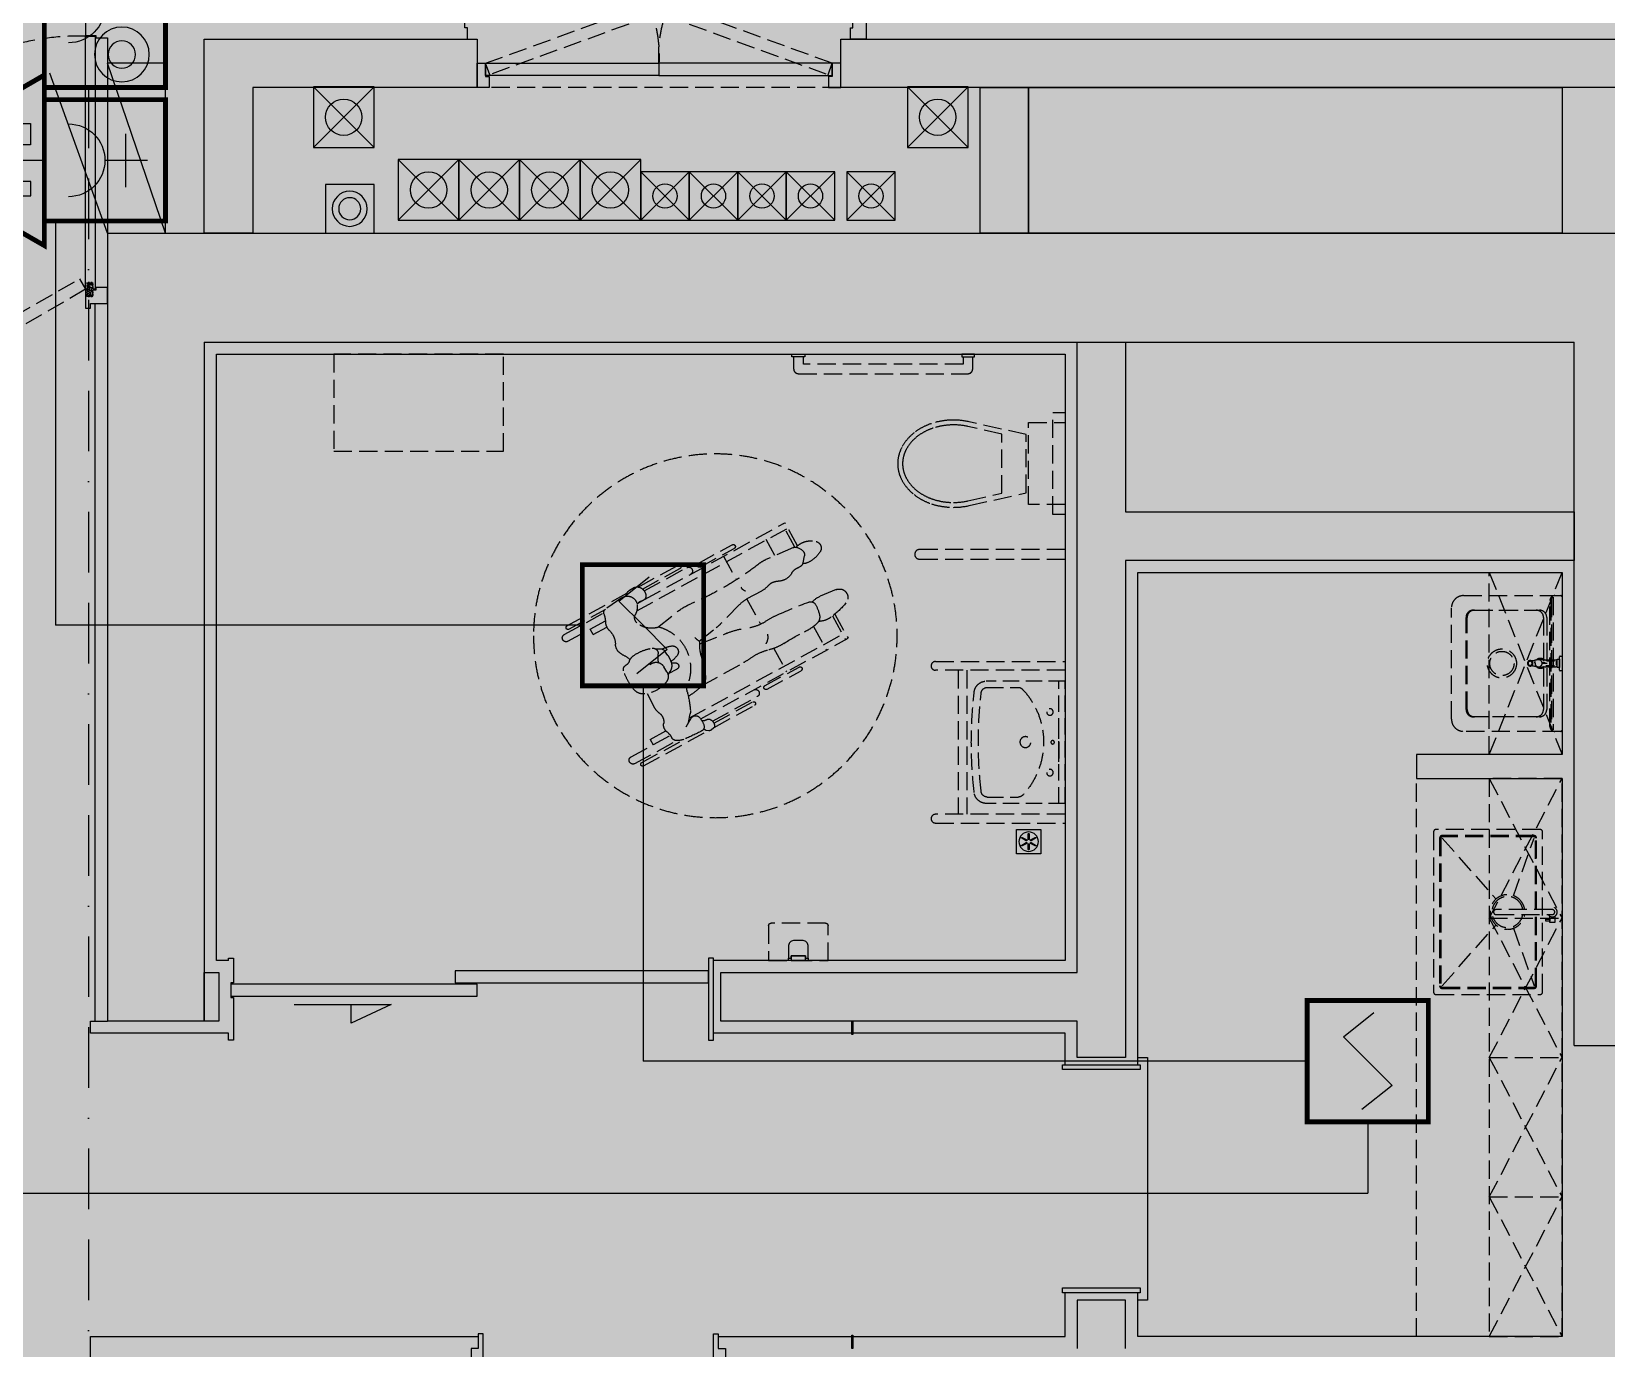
# Model space of a CAD drawing. Extents: x -284868 to 304789, y -137694 to 137894.
# Drawn here: x 201875 to 208371, y -83388 to -77957 of the extents above; entities that cross this region are included whole.
import ezdxf
from ezdxf.enums import TextEntityAlignment as Align

# ---------------------------------------------------------------- set-up
doc = ezdxf.new("R2010")
doc.units = 0
doc.set_wipeout_variables(frame=1)
doc.linetypes.add('BORDER2', pattern=[0.875, 0.25, -0.125, 0.25, -0.125, 0, -0.125])
doc.linetypes.add('DASH', pattern=[0.35, 0.25, -0.1])
doc.layers.get('0').update_dxf_attribs({"linetype": 'CONTINUOUS'})
for name, color, linetype in [('0-墙', 4, 'CONTINUOUS'), ('0-建筑柱体', 251, 'CONTINUOUS'), ('0-消防栓(给排水)', 9, 'CONTINUOUS'), ('0-非设计区域', 251, 'CONTINUOUS'), ('E-FIRE-CIRC', 120, 'CONTINUOUS'), ('E-FIRE-EQPM', 3, 'CONTINUOUS'), ('EQUIP-消防', 3, 'CONTINUOUS'), ('F-地漏', 8, 'CONTINUOUS'), ('P-完成面', 42, 'CONTINUOUS'), ('P-平面家具', 3, 'CONTINUOUS'), ('P-平面洁具', 3, 'CONTINUOUS'), ('P-门套', 3, 'CONTINUOUS'), ('P-门扇', 6, 'CONTINUOUS'), ('WIRE-照明', 130, 'CONTINUOUS'), ('WIRE-电话插孔', 120, 'BORDER2'), ('塔楼平面图$0$EQUIP-消防', 3, 'CONTINUOUS'), ('塔楼平面图$0$EQUIP_消火栓', 7, 'CONTINUOUS')]:
    doc.layers.add(name, color=color, linetype=linetype)
doc.layers.get('塔楼平面图$0$EQUIP_消火栓').off()
doc.styles.get("Standard").update_dxf_attribs({"font": 'GBENOR', "bigfont": 'GBCBIG'})
doc.styles.add('塔楼平面图$0$Standard', font='gbenor.shx', dxfattribs={"bigfont": 'gbcbig.shx'})

# ---------------------------------------------------------------- blocks, each defined once
blk = doc.blocks.new('sgASGHHHH')
for points in [[(-109045.8, -897124), (-108645.8, -897574), (-102995.8, -897574), (-102879.2, -897424), (-102995.8, -897124)], [(-108645.8, -897574), (-109045.8, -897124), (-109045.8, -900374), (-108645.8, -900374)], [(-102879.2, -897424), (-102645.8, -897574), (-98745.8, -897574), (-98745.8, -897124), (-102995.8, -897124)], [(-102645.8, -900474), (-102645.8, -897574), (-102879.2, -897424), (-102995.8, -897574), (-102995.8, -900474)]]:
    blk.add_hatch(color=256).paths.add_polyline_path(points)
at = {"color": 4}
for p, q in [((-109045.8, -897124), (-102995.8, -897124)), ((-109045.8, -897124), (-109045.8, -900374)), ((-102995.8, -897124), (-98745.8, -897124)), ((-108645.8, -897574), (-102995.8, -897574)), ((-108645.8, -897574), (-108645.8, -900374)), ((-102995.8, -900474), (-102995.8, -897574)), ((-108645.8, -900374), (-109045.8, -900374)), ((-102995.8, -900474), (-102645.8, -900474))]:
    blk.add_line(p, q, dxfattribs=at)
blk = doc.blocks.new('A$C10332E08')
for p, q in [((250, 0), (0, 250)), ((250, 250), (0, 0))]:
    blk.add_line(p, q)
blk.add_lwpolyline([(0, 250), (250, 250), (250, 0), (0, 0)], close=True)
blk = doc.blocks.new('A$C2AC726D9')
for centre, radius in [((11625, -11675), 75), ((14075, -11675), 75), ((11975, -11975), 75), ((12225, -11975), 75), ((12475, -11975), 75), ((12725, -11975), 75), ((12950, -12000), 50), ((13150, -12000), 50), ((13350.1, -12000), 50), ((13550.1, -12000), 50), ((13800, -12000), 50)]:
    blk.add_circle(centre, radius)
at = {"xscale": -1, "rotation": 90}
for p in [(11750, -11550), (14200, -11550), (12100, -11850), (12350, -11850), (12600, -11850), (12850, -11850)]:
    blk.add_blockref('A$C10332E08', p, dxfattribs=at)
at = {"zscale": 0.8, "rotation": 90}
for p, xscale, yscale in [((13050, -11900), -0.8000000000000095, 0.8000000000000095), ((13900, -11900), -0.8000000000000081, 0.8000000000000081)]:
    blk.add_blockref('A$C10332E08', p, dxfattribs=dict(at, xscale=xscale, yscale=yscale))
at = {"xscale": -0.8, "yscale": 0.8, "zscale": 0.8}
for p in [(13250, -12100), (13450.1, -12100), (13650.1, -12100)]:
    blk.add_blockref('A$C10332E08', p, dxfattribs=at)
blk = doc.blocks.new('A$C2E9C7AB1')
blk.add_lwpolyline([(-200, 0), (0, 0), (0, -200), (-200, -200)], close=True)
for radius in [72.3, 45.5]:
    blk.add_circle((-100, -100), radius)
blk = doc.blocks.new('A$C5B4E3DF6')
for p, q in [((0, 240), (-658.7, 476.9)), ((-700, 0), (-700, 240)), ((0, 0), (-700, 240)), ((-700, 240), (0, 240)), ((0, 240), (0, 0)), ((0, 0), (-700, 0))]:
    blk.add_line(p, q)
for points in [[(-700, 240), (-541.4, 498.1), (-398.1, 240)], [(-398.1, 240), (-239.5, 498.1), (-96.1, 240)], [(-700, 0), (-700, 240), (0, 0)]]:
    blk.add_solid(points)
blk = doc.blocks.new('A$C3F6147FC')
at = {"xscale": -1}
for name, p, rotation in [('A$C5B4E3DF6', (240, 20700), 90), ('A$C2E9C7AB1', (1100, 20900), 270)]:
    blk.add_blockref(name, p, dxfattribs=dict(at, rotation=rotation))
blk = doc.blocks.new('A$C67A6433D')
at = {"linetype": 'DASH', "ltscale": 0.03}
blk.add_wipeout([(30.7, 0), (-28.1, 0), (-28.1, 25.8), (30.7, 25.8)], dxfattribs=at)
for p, q in [((-25.8, 19.5), (-22.7, 19)), ((-25.4, 13.4), (-18.7, 4.2)), ((-20.9, 18.6), (-9.1, 16.4)), ((-20.3, 1.6), (-20.3, 0)), ((-18.9, 12.6), (-11.9, 2.9)), ((-17.9, 11.2), (-6.8, 9.1)), ((-16, 8.5), (-6.1, 8.5)), ((-16, 2.9), (-0.3, 2.9)), ((-13, 24.2), (-13, 25.8)), ((-12.3, 23.4), (-12.3, 24.7)), ((-12.3, 24.7), (0, 24.7)), ((-8.8, 11.8), (-8.7, 20.7)), ((-8.7, 16.4), (-8.7, 20.7)), ((-1.5, 4), (-7.9, 10.2)), ((-1.9, 19.2), (-3.5, 14.1)), ((0.4, 9.4), (-2.8, 11.9)), ((2.6, 9.4), (5.8, 11.9)), ((30.4, 25.8), (3, 25.8)), ((14.9, 24.7), (3, 24.7)), ((18.6, 2.9), (3.3, 2.9)), ((4.5, 4), (10.9, 10.2)), ((4.9, 19.2), (6.5, 14.1)), ((18.6, 8.5), (9.1, 8.5)), ((11.8, 11.8), (11.7, 20.7)), ((23.5, 18.6), (11.7, 16.4)), ((20.5, 11.2), (12.3, 9.7)), ((21.5, 12.6), (14.5, 2.9)), ((14.9, 23.4), (14.9, 24.7)), ((15.6, 24.2), (15.6, 25.8)), ((28, 13.4), (21.4, 4.2)), ((22.9, 1.6), (22.9, 0)), ((28.4, 19.5), (25.4, 19))]:
    blk.add_line(p, q, dxfattribs=at)
for points in [[(0, 9.7), (0, 25.8), (-27.7, 25.8), (-27.7, 0), (0, 0), (0, 2.7)], [(3, 9.7), (3, 25.8), (30.7, 25.8), (30.7, 0), (3, 0), (3, 2.7)]]:
    blk.add_lwpolyline(points, dxfattribs=at)
for points in [[(-13, 24.2), (-13, 24.2), (-25.8, 24.2, 0.414214), (-26.5, 23.4), (-26.5, 2.4, 0.414214), (-25.8, 1.6), (-20.3, 1.6)], [(-12.3, 23.4), (-25, 23.4, 0.414214), (-25.8, 22.6), (-25.8, 16.8)], [(-25.8, 14), (-25.8, 5, 0.414214), (-25, 4.2), (-18.7, 4.2)], [(14.9, 23.4), (27.6, 23.4, -0.414214), (28.4, 22.6), (28.4, 16.8)], [(15.6, 24.2), (15.6, 24.2), (28.4, 24.2, -0.414214), (29.2, 23.4), (29.2, 2.4, -0.414214), (28.4, 1.6), (22.9, 1.6)], [(28.4, 14), (28.4, 5, -0.414214), (27.6, 4.2), (21.4, 4.2)]]:
    blk.add_lwpolyline(points, format="xyb", dxfattribs=at)
for centre in [(-22.5, 15.4), (-5.1, 20.7), (1.5, 6), (8.1, 20.7), (25.1, 15.4)]:
    blk.add_circle(centre, 1.99, dxfattribs=at)
for centre, radius, start, end in [((-22.5, 15.4), 3.58, 338.85628, 221.96096), ((-17.6, 13.5), 1.59, 158.85628, 216.02452), ((-16, 6.5), 3.58, 211.82128, 270), ((-6.8, 11.8), 1.99, 178.25247, 238.26721), ((-5.1, 20.7), 3.58, 334.84516, 179.12624), ((-1.6, 13.5), 1.99, 160.89293, 232.11387), ((1.5, 6), 3.58, 213.03161, 326.96839), ((1.5, 6), 3.58, 72.86559, 107.13441), ((8.1, 20.7), 3.58, 0.87376, 205.15484), ((4.6, 13.5), 1.99, 307.88613, 19.10707), ((9.8, 11.8), 1.99, 301.73279, 1.74753), ((12, 11.2), 1.59, 222.33862, 280.57582), ((18.6, 6.5), 3.58, 270, 328.17872), ((25.1, 15.4), 3.58, 318.03904, 201.14372), ((20.2, 13.5), 1.59, 323.97548, 21.14372)]:
    blk.add_arc(centre, radius, start, end, dxfattribs=at)
blk = doc.blocks.new('A$C46102C59')
at = {"layer": 'P-门套'}
for points in [[(0, 80), (35, 80), (35, 25), (50, 25), (50, -20), (0, -20), (0, 80)], [(1500, 80), (1465, 80), (1465, 25), (1450, 25), (1450, -20), (1500, -20), (1500, 80)]]:
    blk.add_lwpolyline(points, dxfattribs=at)
at = {"layer": 'P-门扇', "color": 251, "linetype": 'DASH', "ltscale": 300}
for points in [[(35, 80), (706.9, 324.5), (724, 277.6), (52.1, 33)], [(1465, 80), (793.1, 324.5), (776, 277.6), (1447.9, 33)]]:
    blk.add_lwpolyline(points, close=True, dxfattribs=at)
at = {"layer": 'P-门扇'}
for points in [[(35, 80), (750, 80), (750, 30), (35, 30)], [(1465, 80), (750, 80), (750, 30), (1465, 30)]]:
    blk.add_lwpolyline(points, close=True, dxfattribs=at)
at = {"layer": 'P-门扇', "color": 251, "linetype": 'DASH', "ltscale": 300}
for centre, radius, start, end in [((220.1, 110.7), 530.8, 356.68417, 23.71978), ((1297.3, 109.6), 548.1, 156.90653, 183.09347)]:
    blk.add_arc(centre, radius, start, end, dxfattribs=at)
blk = doc.blocks.new('grwgergregegww')
at = {"layer": 'P-平面家具', "color": 251, "linetype": 'DASH', "ltscale": 300}
for p, q in [((211406.2, 140269), (211144.3, 140165.5)), ((211412, 140254.3), (211252.6, 140191.3)), ((211440.7, 140254.7), (211268.3, 140186.6)), ((211172.5, 140169.3), (211251.3, 140191)), ((211452.3, 140225.3), (211288.5, 140160.5)), ((211364.9, 140163.5), (211355.6, 140187.1)), ((211095, 140146), (210920.6, 140077.1)), ((211090, 140127), (210926.4, 140062.4)), ((211106.8, 140156.2), (211128.4, 140164.6)), ((211364.9, 140163.5), (211304.2, 140139.5)), ((211118.1, 140093.2), (210503.9, 139850.5)), ((211173.9, 140088), (210513.2, 139827)), ((211091.3, 140116.7), (210905.1, 140043.1)), ((211146.8, 140104.6), (211128.9, 140097.5)), ((210861.7, 140018.2), (210712.7, 139959.3)), ((210868.1, 140002.2), (210719, 139943.3)), ((210772.5, 139956.7), (210813.2, 139853.8)), ((211172.3, 139978.3), (211071.1, 139957)), ((211245.3, 139928.1), (211231.1, 139911)), ((210634.5, 139795.5), (210598.1, 139887.7)), ((211233, 139871.4), (211227.3, 139894.4)), ((211233.6, 139869.8), (211243.4, 139848.1)), ((210543.7, 139749.7), (210503.9, 139850.5)), ((210554.8, 139754.3), (210515, 139854.9)), ((210560, 139758.1), (210670.6, 139813.6)), ((211112.5, 139800.9), (211006.1, 139742.8)), ((211105.5, 139809.8), (211018.6, 139791.3)), ((211248, 139840.2), (211237.4, 139828.7)), ((211286.2, 139821), (211253.2, 139806.5)), ((211294.3, 139819.8), (211278.1, 139822.1)), ((211288.3, 139830.8), (211280.4, 139854.3)), ((211408.6, 139836.2), (211434.3, 139775.1)), ((210546.1, 139725.6), (210549.5, 139744.2)), ((210782.7, 139744.5), (210846.1, 139769.9)), ((210846.3, 139770), (210889.9, 139659.7)), ((210882.7, 139778.5), (210990.6, 139787.2)), ((210557.4, 139701.9), (210583.2, 139687.8)), ((211240.6, 139684.1), (211056.6, 139612.6)), ((211642.2, 139671.6), (211449.3, 139595.3)), ((211545.8, 139705.6), (211478, 139678.8)), ((211663.5, 139690.9), (211479.3, 139618.1)), ((211651.9, 139720.3), (211480.2, 139652.5)), ((211545.8, 139705.6), (211555.1, 139682.1)), ((211374.6, 139638), (210694.2, 139369.1)), ((211391.2, 139628.6), (211359.9, 139646.3)), ((211648, 139656.9), (211365.5, 139545.2)), ((211411.1, 139625.2), (211371.3, 139631.9)), ((211385.7, 139631.7), (211386.7, 139629.3)), ((210580.7, 139511.4), (210644.2, 139544.9)), ((211347.8, 139600.1), (210703.5, 139345.5)), ((210931.5, 139554.4), (210972.1, 139451.7)), ((211323.9, 139556.7), (211127.9, 139479.2)), ((211326.7, 139546.9), (211156.7, 139479.7)), ((211342.1, 139534.9), (211355.8, 139537.5)), ((211364.3, 139543.3), (211369.8, 139552.1)), ((210756.7, 139486.3), (210797.6, 139382.7)), ((211072.9, 139483.8), (210923.9, 139424.9)), ((211339.2, 139534.8), (211162.5, 139465)), ((210661.7, 139451.1), (210703.5, 139345.5)), ((210673.6, 139453.5), (210714.5, 139349.9)), ((211079.2, 139467.8), (210930.2, 139408.9))]:
    blk.add_line(p, q, dxfattribs=at)
blk.add_circle((211046, 139772.8), 750, dxfattribs=at)
for centre, radius, start, end in [((211409.1, 140261.6), 7.91, 291.56195, 111.56195), ((211446.5, 140240), 15.8, 291.56195, 111.56195), ((211256, 140173.9), 17.7, 33.009, 105.38819), ((211129, 140126.8), 39, 150.56377, 224.85482), ((211115.2, 140134.6), 23.2, 111.18853, 150.56377), ((211137.8, 140140.4), 25.9, 47.46566, 111.18853), ((211183.1, 140130.5), 40.2, 105.38819, 223.41854), ((211424.4, 140283.3), 183.2, 213.009, 224.41341), ((211254.8, 140117.1), 54.3, 4.99251, 44.41341), ((211390.9, 140129), 82.4, 184.99251, 228.04534), ((210923.5, 140069.7), 7.91, 111.56195, 291.56195), ((211116.1, 140114), 20.9, 224.85482, 307.15291), ((211150.9, 140068), 36.8, 87.87907, 127.15291), ((211206.7, 140152.8), 72.7, 223.41854, 257.01342), ((211184.2, 140055.2), 27.5, 1.61754, 77.01342), ((211302.3, 140030.5), 50.1, 344.03974, 48.04534), ((210864.9, 140010.2), 8.61, 291.56195, 111.56195), ((210910.9, 140028.4), 15.8, 111.56195, 291.56195), ((211120.4, 140053.4), 91.3, 304.61678, 1.61754), ((211464.1, 139984.2), 118.1, 164.03974, 181.83628), ((210440, 141032), 1235.9, 282.07249, 297.4), ((210715.9, 139951.3), 8.61, 111.56195, 291.56195), ((211121.5, 139717.2), 245.1, 101.87701, 117.4), ((211329.3, 139901.6), 178.3, 154.87617, 250.90073), ((211266.8, 139923.6), 22, 131.97558, 232.39189), ((211372.1, 139806.6), 179.4, 105.15205, 131.97558), ((211337.2, 139935.6), 45.7, 70.233, 105.15205), ((211364.4, 140011.5), 35, 250.233, 290.60842), ((211383.3, 139961.4), 18.6, 31.34524, 110.60842), ((211183.5, 139839.7), 252.6, 11.51768, 31.34524), ((211210, 139866.4), 24.5, 133.09396, 264.267), ((211267.9, 139804.5), 109.3, 111.32388, 133.09396), ((211245.5, 139898.9), 18.8, 140.19075, 194.03883), ((211242.1, 139873.7), 9.4, 194.03883, 204.45617), ((211030.7, 139617.1), 364.9, 46.67716, 52.39189), ((211314.1, 139867.6), 36.3, 96.12429, 201.56195), ((211380.8, 139879.9), 51.2, 313.42844, 11.51768), ((210722.8, 139709.8), 116.2, 102.07249, 116.66904), ((210801.6, 139805.8), 25.5, 336.24859, 32.18487), ((210928.2, 139825.8), 178, 353.74568, 2.19164), ((210999, 139658.7), 181.9, 30.34241, 54.28794), ((211216.6, 139932.4), 90.8, 264.267, 287.85438), ((211247.6, 139819.2), 13.9, 137.33094, 293.73478), ((211284.5, 139866.8), 45.1, 204.45617, 261.83687), ((211322.6, 139842.4), 36.2, 198.52746, 269.18804), ((211324, 139939.8), 133.7, 269.18804, 313.42844), ((210558.2, 139665.7), 85.3, 94.15852, 154.39602), ((210568.7, 139740.6), 19.5, 116.66904, 169.46582), ((210748.4, 139683.4), 53.9, 91.43474, 140.45126), ((210744.5, 139839.8), 102.6, 271.43474, 291.81589), ((210892.8, 139653.1), 125.8, 94.61744, 111.81589), ((211155.4, 139469.6), 311.3, 115.89398, 134.17403), ((210972.8, 140007.4), 220.9, 274.61744, 281.98636), ((211252.5, 139679.8), 56.5, 35.9179, 70.90073), ((211382.2, 139753.2), 56.6, 355.09896, 22.84284), ((211484.6, 139744.4), 46.2, 175.09896, 238.43046), ((210506.7, 139690.3), 28.2, 154.39602, 262.38882), ((210518.7, 139779.8), 118.5, 262.38882, 296.66852), ((210568.1, 139721.5), 22.4, 169.46582, 241.4927), ((210553.5, 139710.5), 40.9, 296.66852, 323.8401), ((210595, 139709.6), 24.7, 241.4927, 301.68435), ((210636.6, 139642.2), 54.5, 79.47728, 121.68435), ((210658.1, 139758), 63.3, 259.47728, 320.45126), ((210817.9, 139816.9), 172.9, 285.50597, 314.17403), ((211238.2, 139737), 55.3, 222.73449, 266.45707), ((211226.7, 139912.9), 229.2, 273.48751, 290.99212), ((211659.1, 139974.4), 445.7, 215.9179, 225.74479), ((211440.4, 139672.6), 38.1, 356.34707, 58.43046), ((211533.7, 139666.6), 55.3, 176.34707, 205.33514), ((211645.1, 139664.2), 7.91, 291.56195, 111.56195), ((211657.7, 139705.6), 15.8, 291.56195, 111.56195), ((211822.8, 137585), 2280.4, 115.97897, 119.72293), ((210927.2, 139423), 235.9, 105.50597, 115.97897), ((210944.9, 139642.7), 51.6, 217.22611, 262.86895), ((210950, 139886.7), 294.2, 284.11264, 291.24993), ((211367.7, 139610.7), 21.5, 80.53287, 187.20911), ((211427.1, 139618.2), 81.4, 187.20911, 215.2729), ((211388.3, 139696.4), 57.6, 225.74479, 240.46124), ((211424.7, 139660.5), 69.1, 298.01627, 326.14965), ((211464.5, 139633.8), 21.3, 326.14965, 25.33514), ((210686, 139465.6), 89.6, 92.01268, 117.79928), ((210703.2, 139546.1), 22.2, 119.72293, 200.2739), ((210826.4, 139591.7), 153.5, 200.2739, 218.07969), ((210831.9, 139720.8), 194, 287.0644, 307.39209), ((211070, 139409.4), 198, 104.11264, 127.39209), ((211355.6, 139560.7), 31.9, 163.78198, 227.15551), ((211337.7, 139565.9), 13.4, 103.73542, 163.78198), ((211340.3, 139544.2), 9.45, 227.15551, 280.86291), ((211328.8, 139602.6), 24.4, 283.73542, 332.07257), ((211353.4, 139550.2), 12.9, 280.86291, 327.75697), ((211375.9, 139582), 18.7, 215.2729, 292.26665), ((211360.4, 139558), 11.1, 327.75697, 35.14342), ((211073.5, 140320.6), 816.8, 292.26665, 298.01627), ((210597, 139480.5), 34.9, 117.79928, 269.59278), ((210659.9, 139542.9), 90.3, 283.30091, 318.90903), ((210734.1, 139519.4), 36.3, 218.07969, 276.72649), ((210715.3, 139679.2), 197.3, 276.72649, 295.25952), ((211085.6, 138894.3), 670.6, 107.0644, 115.25952), ((211076.1, 139475.8), 8.61, 291.56195, 111.56195), ((211122.1, 139493.9), 15.8, 111.56195, 291.56195), ((211159.6, 139472.3), 7.91, 111.56195, 291.56195), ((210599.3, 139799.4), 353.9, 269.59278, 283.30091), ((210927.1, 139416.9), 8.61, 111.56195, 291.56195)]:
    blk.add_arc(centre, radius, start, end, dxfattribs=at)
blk = doc.blocks.new('_LV1')
at = {"layer": 'P-平面家具', "linetype": 'DASH', "ltscale": 300}
for p, q in [((-280, 0), (280, 0)), ((-280, 0), (-280, -360.7)), ((280, 0), (280, -360.7)), ((-280, -29), (280, -29)), ((0.2, -29), (-89.8, -29)), ((-89.8, -29), (90.2, -29)), ((-250.9, -356.5), (-250.9, -214.3)), ((251.3, -356.4), (251.3, -214.6))]:
    blk.add_line(p, q, dxfattribs=at)
for centre, radius in [((-138.9, -69.1), 15), ((0, -56.7), 8), ((138.9, -69.1), 15), ((0.9, -181.6), 24.9)]:
    blk.add_circle(centre, radius, dxfattribs=at)
for centre, radius, start, end in [((0, -452.1), 353.9, 46.75809, 133.15434), ((-222.9, -214.3), 28, 133.15434, 180), ((223.3, -214.6), 28, 0, 46.75809), ((-224, -360.7), 56, 180, 263.48098), ((-222.9, -356.5), 28, 180, 263.49841), ((223.3, -356.4), 28, 276.51223, 0), ((224, -360.7), 56, 276.51902, 0), ((0, 1599.6), 2029, 263.48098, 276.51902), ((0, 1599.6), 1996.7, 263.49841, 276.51223)]:
    blk.add_arc(centre, radius, start, end, dxfattribs=at)
blk = doc.blocks.new('A$C3B184003')
blk.add_lwpolyline([(0, -100), (100, -100), (100, 0), (0, 0)], close=True)
at = {"color": 8}
for points in [[(42.7, -45.8), (42.7, -45.8, 0.414214), (41.9, -43), (23.7, -32.5, 0.414214), (21, -33.3), (21, -33.3, 0.414214), (21.7, -36), (39.9, -46.5, 0.414214)], [(42.7, -54.2), (42.7, -54.2, 0.414214), (39.9, -53.5), (21.7, -64, 0.414214), (21, -66.7), (21, -66.7, 0.414214), (23.7, -67.5), (41.9, -57, 0.414214)], [(50, -41.5), (50, -41.5, 0.414214), (52, -39.5), (52, -18.5, 0.414214), (50, -16.5), (50, -16.5, 0.414214), (48, -18.5), (48, -39.5, 0.414214)], [(50, -58.5), (50, -58.5, 0.414214), (48, -60.5), (48, -81.5, 0.414214), (50, -83.5), (50, -83.5, 0.414214), (52, -81.5), (52, -60.5, 0.414214)], [(57.3, -45.8), (57.3, -45.8, 0.414214), (60.1, -46.5), (78.3, -36, 0.414214), (79, -33.3), (79, -33.3, 0.414214), (76.3, -32.5), (58.1, -43, 0.414214)], [(57.3, -54.2), (57.3, -54.2, 0.414214), (58.1, -57), (76.3, -67.5, 0.414214), (79, -66.7), (79, -66.7, 0.414214), (78.3, -64), (60.1, -53.5, 0.414214)]]:
    blk.add_lwpolyline(points, format="xyb", close=True, dxfattribs=at)
blk.add_circle((50, -50), 40, dxfattribs=at)
blk = doc.blocks.new('A$C5BF30230')
at = {"color": 251, "linetype": 'DASH', "ltscale": 300}
blk.add_lwpolyline([(144, -122.5), (0, -122.5), (0, 122.5), (144, 122.5, -0.414214), (154, 112.5), (154, -112.5, -0.414214)], format="xyb", close=True, dxfattribs=at)
blk = doc.blocks.new('香薰机')
blk.add_lwpolyline([(10, 40), (0, 40), (0, -40), (10, -40)])
blk.add_lwpolyline([(19, 29), (19, -29), (0, -29), (0, 29)], close=True)
blk.add_lwpolyline([(10, 30), (10, 40), (62, 40, -0.414214), (82, 20), (82, -20, -0.414214), (62, -40), (10, -40), (10, -30), (20, -30), (20, 30), (10, 30)], format="xyb")
blk = doc.blocks.new('A$C25ED227E')
at = {"layer": 'P-平面家具', "linetype": 'DASH', "ltscale": 300}
for points in [[(-50, -210), (-50, 210), (0, 210), (0, -210)], [(0, 168.9), (0, -168.9), (-150, -168.9), (-150, 168.9)]]:
    blk.add_lwpolyline(points, close=True, dxfattribs=at)
for points in [[(-160, 118.9), (-395.9, 171.8, 0.055207), (-460, 178.9, 0.07853), (-550.3, 164.6, 0.087867), (-622.6, 126.2, 0.105377), (-673.5, 65.4, 0.122302), (-690, -1.1, 0.122302), (-673.5, -67.6, 0.105377), (-622.6, -128.4, 0.087867), (-550.3, -166.8, 0.07853), (-460, -181.1, 0.055207), (-395.9, -174), (-160, -121.1)], [(-260, 120.8), (-400.3, 152.3, 0.055207), (-460, 158.9, 0.07853), (-544.2, 145.6, 0.087867), (-610.3, 110.4, 0.105377), (-655.8, 56, 0.122302), (-670, -1.1, 0.122302), (-655.8, -58.3, 0.105377), (-610.3, -112.7, 0.087867), (-544.2, -147.8, 0.07853), (-460, -161.1, 0.055207), (-400.3, -154.5), (-260, -123.1)]]:
    blk.add_lwpolyline(points, format="xyb", close=True, dxfattribs=at)
blk = doc.blocks.new('A$C24F8606E')
at = {"layer": 'P-平面家具', "linetype": 'DASH', "ltscale": 300}
for p, q in [((-274.1, -36.7), (274.1, -36.7)), ((-265.3, -44.1), (265.3, -44.1)), ((-252.1, -46.9), (252.1, -46.9)), ((-12, -30.8), (-12, -67.2)), ((-10.1, -30.8), (-10.1, -62.5)), ((-8.9, -23.7), (6.6, -23.7)), ((0.3, -60.9), (0.3, -79.6)), ((9.1, -30.8), (9.1, -67.2)), ((12.3, -30.8), (12.3, -67.2)), ((-2.2, -69), (-2.2, -78.8))]:
    blk.add_line(p, q, dxfattribs=at)
for points in [[(-275, 0), (275, 0, -0.414214), (280, -5), (280, -30, -0.414214), (260, -50), (-260, -50, -0.414214), (-280, -30), (-280, -5, -0.414214)], [(-29.7, 0), (29.7, 0), (29.7, -8.4, -0.414214), (27.7, -10.4), (-27.7, -10.4, -0.414214), (-29.7, -8.4)], [(-190, -63.2), (190, -63.2, -0.414214), (220, -93.2), (220, -361.1, -0.414214), (190, -391.1), (-190, -391.1, -0.414214), (-220, -361.1), (-220, -93.2, -0.414214)], [(-190, -76.8), (190, -76.8, -0.414214), (220, -106.8), (220, -366, -0.414214), (190, -396), (-190, -396, -0.414214), (-220, -366), (-220, -106.8, -0.414214)]]:
    blk.add_lwpolyline(points, format="xyb", close=True, dxfattribs=at)
blk.add_lwpolyline([(280, -5), (280, -406, -0.414214), (230, -456), (-230, -456, -0.414214), (-280, -406), (-280, -5)], format="xyb", dxfattribs=at)
blk.add_lwpolyline([(-17.5, -10.4), (16.2, -10.4), (16.2, -20.1), (-17.5, -20.1)], close=True, dxfattribs=at)
for points in [[(-15, -73.1), (-15, -25.9)], [(13.7, -73.1), (13.7, -25.9)]]:
    blk.add_lwpolyline(points, dxfattribs=at)
at = {"layer": 'P-平面家具', "color": 251, "linetype": 'DASH', "ltscale": 300}
for radius in [60, 50]:
    blk.add_circle((0, -248.1), radius, dxfattribs=at)
at = {"layer": 'P-平面家具', "linetype": 'DASH', "ltscale": 300}
for centre, radius, start, end in [((-21.6, -25.3), 6.54, 354.6344, 52.14136), ((20.2, -25.3), 6.54, 127.85864, 185.3656), ((3.7, -89.3), 24.8, 139.06022, 217.83501), ((3.7, -89.3), 22.8, 156.53781, 213.91506), ((3.7, -89.3), 20.8, 139.06022, 195.72932), ((-74.4, -127.3), 62.8, 358.93376, 21.24964), ((-0.7, -96.7), 14.7, 266.17206, 246.85081), ((-0.7, -131.6), 11.4, 164.02863, 16.78816), ((-0.7, -131.6), 11.4, 16.78816, 164.02863), ((-0.7, -131.6), 8.41, 164.02863, 16.78816), ((-0.7, -131.6), 8.41, 16.78816, 164.02863), ((-7, -110.8), 0.801, 351.49574, 51.47986), ((-4.2, -111.4), 2.02, 167.46626, 347.46626), ((-1.6, -112), 0.657, 96.59835, 164.03102), ((73, -127.3), 62.8, 158.75036, 180.92383), ((-5.1, -89.3), 22.8, 345.85028, 40.93978), ((-5.1, -89.3), 20.8, 344.45567, 30.22092), ((-5.1, -89.3), 24.8, 322.16499, 40.93978)]:
    blk.add_arc(centre, radius, start, end, dxfattribs=at)
blk = doc.blocks.new('A$C04413BCA1')
at = {"layer": 'P-平面家具', "linetype": 'DASH', "ltscale": 300}
for p, q in [((17.4, -30.2), (42.9, -30.2)), ((42.9, -49.8), (17.4, -49.8)), ((29.8, -67), (29.8, -49.8)), ((29.8, -49.8), (37.4, -49.8)), ((37.4, -49.8), (37.4, -67)), ((42.9, -30.2), (42.9, -49.8)), ((37.4, -67), (29.8, -67))]:
    blk.add_line(p, q, dxfattribs=at)
at = {"layer": 'P-平面家具', "color": 251, "linetype": 'DASH', "ltscale": 300}
for p, q in [((-67.4, -200.7), (-305.2, -115)), ((67.1, -200.7), (304.8, -115)), ((-305.2, -495), (-53.7, -272.4)), ((304.8, -495), (53.4, -272.4))]:
    blk.add_line(p, q, dxfattribs=at)
at = {"layer": 'P-平面家具', "linetype": 'DASH', "ltscale": 300}
for points in [[(-10, -40), (-10, -272.6, 1), (10, -272.6), (10, -40, 1)], [(314.8, -495), (314.8, -115, 0.414214), (304.8, -105), (-305.2, -105, 0.414214), (-315.2, -115), (-315.2, -495, 0.414214), (-305.2, -505), (304.8, -505, 0.414214)]]:
    blk.add_lwpolyline(points, format="xyb", close=True, dxfattribs=at)
at = {"layer": 'P-平面家具', "color": 251, "linetype": 'DASH', "ltscale": 300}
blk.add_lwpolyline([(339.8, -520), (339.8, -90, 0.414214), (329.8, -80), (-330.2, -80, 0.414214), (-340.2, -90), (-340.2, -520, 0.414214), (-330.2, -530), (329.8, -530, 0.414214)], format="xyb", close=True, dxfattribs=at)
at = {"layer": 'P-平面家具', "linetype": 'DASH', "ltscale": 300}
blk.add_lwpolyline([(-10, -110), (-305.2, -110, 0.414214), (-310.2, -115), (-310.2, -495, 0.414214), (-305.2, -500), (304.8, -500, 0.414214), (309.8, -495), (309.8, -115, 0.414214), (304.8, -110), (10, -110)], format="xyb", dxfattribs=at)
blk.add_arc((0, -40), 20, 300, 240, dxfattribs=at)
at = {"layer": 'P-平面家具', "color": 251, "linetype": 'DASH', "ltscale": 300}
for radius, start, end in [(71.5, 97.90908, 81.82953), (64, 98.84295, 80.86429)]:
    blk.add_arc((-0.2, -225), radius, start, end, dxfattribs=at)
blk = doc.blocks.new('$equip$00002655')
for p, q in [((-0.5, 1), (-0.5, 0)), ((0.5, 1), (-0.5, 1)), ((0.5, 0), (0.5, 1)), ((-0.169, 0.5), (-0.169, 0.15)), ((-0.5, 0), (0.5, 0))]:
    blk.add_line(p, q)
at = {"const_width": 0.04}
blk.add_lwpolyline([(-0.5, 1), (0.5, 1), (0.5, 0), (-0.5, 0), (-0.5, 1), (0.5, 1)], dxfattribs=at)
for radius in [0.226, 0.113]:
    blk.add_circle((0.227, 0.36), radius)
blk.add_arc((-0.169, 0.8), 0.3, 180, 0)
for p in [(0, 1), (-0.5, 0.5), (0.5, 0.5), (0, 0)]:
    blk.add_point(p)
at = {"color": 7, "flags": 1}
for tag, height, p in [('B', 0.4, (0.762, 0.292)), ('A', 0.00002, (0, 0))]:
    blk.add_attdef(tag, text='', height=height, dxfattribs=at).set_placement(p, align=Align.MIDDLE_CENTER)
blk = doc.blocks.new('$equip$00002649')
for p, q in [((-0.5, 0.5), (-0.5, -0.5)), ((0.5, 0.5), (-0.5, 0.5)), ((-0.2, 0.2), (0.05, 0.4)), ((0.5, -0.5), (0.5, 0.5)), ((0, 0), (-0.2, 0.2)), ((0, 0), (0.2, -0.2)), ((0.2, -0.2), (-0.05, -0.4)), ((-0.5, -0.5), (0.5, -0.5))]:
    blk.add_line(p, q)
at = {"const_width": 0.04}
blk.add_lwpolyline([(-0.5, 0.5), (0.5, 0.5), (0.5, -0.5), (-0.5, -0.5), (-0.5, 0.5), (0.5, 0.5)], dxfattribs=at)
for p in [(0, 0.5), (-0.5, 0), (0.5, 0), (0, -0.5)]:
    blk.add_point(p)
at = {"color": 7, "flags": 1}
for tag, height, p in [('A', 0.00002, (0, 0)), ('B', 0.4, (0.762, -0.208))]:
    blk.add_attdef(tag, text='', height=height, dxfattribs=at).set_placement(p, align=Align.MIDDLE_CENTER)
blk = doc.blocks.new('塔楼平面图$0$$equip$00002656')
for p, q in [((-0.5, 1), (-0.5, 0)), ((0.5, 1), (-0.5, 1)), ((0.5, 0), (0.5, 1)), ((0, 0.5), (0, 0.15)), ((-0.219, 0.331), (0.222, 0.331)), ((-0.5, 0), (0.5, 0))]:
    blk.add_line(p, q)
at = {"const_width": 0.04}
blk.add_lwpolyline([(-0.5, 1), (0.5, 1), (0.5, 0), (-0.5, 0), (-0.5, 1), (0.5, 1)], dxfattribs=at)
blk.add_arc((0, 0.8), 0.3, 180, 0)
for p in [(0, 1), (-0.5, 0.5), (0.5, 0.5), (0, 0)]:
    blk.add_point(p)
at = {"color": 7, "style": '塔楼平面图$0$Standard', "flags": 1}
for tag, height, p in [('B', 0.4, (0.762, 0.292)), ('A', 0.00002, (0, 0))]:
    blk.add_attdef(tag, text='', height=height, dxfattribs=at).set_placement(p, align=Align.MIDDLE_CENTER)
blk = doc.blocks.new('塔楼平面图$0$$equip$00002679')
for p, q in [((-0.3, 0.699), (-0.703, 0)), ((0.3, 0.699), (-0.3, 0.699)), ((0.3, 0.699), (-0.3, 0.699)), ((0, 0.699), (0, 0)), ((0.703, 0), (0.3, 0.699)), ((-0.264, 0.249), (-0.304, 0.569)), ((-0.304, 0.569), (-0.128, 0.489)), ((-0.128, 0.489), (-0.168, 0.249)), ((0.174, 0.11), (0.174, 0.338)), ((0.294, 0.338), (0.294, 0.11)), ((-0.304, 0.249), (-0.304, 0.113)), ((-0.128, 0.249), (-0.304, 0.249)), ((-0.128, 0.113), (-0.128, 0.249)), ((-0.703, 0), (0.703, 0)), ((-0.304, 0.113), (-0.128, 0.113)), ((0.294, 0.11), (0.174, 0.11))]:
    blk.add_line(p, q)
at = {"const_width": 0.04}
for points in [[(-0.299, 0.699), (0.301, 0.699), (0.703, 0), (-0.702, 0), (-0.299, 0.699), (0.301, 0.699)], [(-0.3, 0.699), (0.3, 0.699), (0.703, 0), (-0.703, 0), (-0.3, 0.699), (0.3, 0.699)]]:
    blk.add_lwpolyline(points, dxfattribs=at)
blk.add_circle((0.234, 0.43), 0.111)
for p in [(0, 0.699), (-0.501, 0.349), (0.502, 0.349), (0, 0)]:
    blk.add_point(p)
at = {"color": 7, "style": '塔楼平面图$0$Standard', "flags": 1}
for tag, height, p in [('B', 0.4, (0.961, 0.299)), ('A', 0.00002, (0, 0))]:
    blk.add_attdef(tag, text='', height=height, dxfattribs=at).set_placement(p, align=Align.MIDDLE_CENTER)
blk = doc.blocks.new('塔楼平面图$0$A$C5B4E3DF6')
at = {"layer": '塔楼平面图$0$EQUIP-消防', "xscale": 500, "yscale": 500, "zscale": 500}
for name, p in [('塔楼平面图$0$$equip$00002679', (-350, 500)), ('塔楼平面图$0$$equip$00002656', (-350, 0))]:
    blk.add_blockref(name, p, dxfattribs=at)
blk = doc.blocks.new('A$Ca154d7f9')
at = {"layer": 'E-FIRE-CIRC'}
for p, q in [((-614.1, 14150), (-614.1, 12482.5)), ((1559.4, 12482.5), (-614.1, 12482.5)), ((1809.4, 12232.5), (1809.4, 10685.1)), ((4548.6, 10685.1), (1809.4, 10685.1)), ((4798.6, 10435.1), (4798.6, 10140.7)), ((-1465.8, 10140.7), (4798.6, 10140.7))]:
    blk.add_line(p, q, dxfattribs=at)
at = {"layer": 'WIRE-电话插孔', "ltscale": 1000}
blk.add_line((-477.5, 14700), (-477.5, -8661.3), dxfattribs=at)
at = {"layer": 'E-FIRE-EQPM', "xscale": 500, "yscale": 500, "zscale": 500}
for p in [(1809.4, 12482.5), (4798.6, 10685.1)]:
    blk.add_blockref('$equip$00002649', p, dxfattribs=at)
at = {"layer": 'EQUIP-消防', "ltscale": 15, "xscale": -500.0000000000031, "yscale": 500.0000000000032, "zscale": 500, "rotation": 90}
blk.add_blockref('$equip$00002655', (-160, 14950), dxfattribs=at)
at = {"layer": '塔楼平面图$0$EQUIP_消火栓', "xscale": -1, "rotation": 90}
blk.add_blockref('塔楼平面图$0$A$C5B4E3DF6', (-160, 14050), dxfattribs=at)

msp = doc.modelspace()

# ---------------------------------------------------------------- hatches: boundary and pattern name
at = {"layer": 'P-完成面'}
h = msp.add_hatch(dxfattribs=at)
h.set_pattern_fill('ANSI32', color=256, scale=5, style=0)
h.set_pattern_definition([(45, (506766638.3408, 131318287.4804), (-1.325825214725, 1.325825214725), []), (45, (506766639.2247, 131318287.4804), (-1.325825214725, 1.325825214725), [])])
h.paths.add_polyline_path([(205257.8, -82038.5), (205262.8, -82038.5), (205262.8, -82093.5), (205257.8, -82093.5)])
h = msp.add_hatch(dxfattribs=at)
h.set_pattern_fill('ANSI32', color=256, scale=5, style=0)
h.set_pattern_definition([(45, (506766638.3408, 131316992.4804), (-1.325825214725, 1.325825214725), []), (45, (506766639.2247, 131316992.4804), (-1.325825214725, 1.325825214725), [])])
h.paths.add_polyline_path([(205257.8, -83333.5), (205262.8, -83333.5), (205262.8, -83388.5), (205257.8, -83388.5)])

# ---------------------------------------------------------------- linework, layer by layer
at = {"layer": '0-墙'}
for points in [[(202587.8, -78788.5), (202587.8, -77988.5), (203712.8, -77988.5), (203712.8, -78188.5), (202787.8, -78188.5), (202787.8, -78788.5), (202587.8, -78788.5)], [(206187.8, -82038.5), (204717.8, -82038.5), (204717.8, -81838.5), (206187.8, -81838.5), (206187.8, -79238.5), (206387.8, -79238.5), (206387.8, -79938.5), (208237.8, -79938.5), (208237.8, -80138.5), (206387.8, -80138.5), (206387.8, -82188.5), (206187.8, -82188.5), (206187.8, -82038.5)], [(206387.8, -83388.5), (206387.8, -83188.5), (206187.8, -83188.5), (206187.8, -83388.5)]]:
    msp.add_lwpolyline(points, dxfattribs=at)
for points in [[(205212.8, -77988.5), (211387.8, -77988.5), (211387.8, -78788.5), (211187.8, -78788.5), (211187.8, -78188.5), (205212.8, -78188.5)], [(205787.8, -78188.5), (205987.8, -78188.5), (205987.8, -78788.5), (205787.8, -78788.5)], [(202587.8, -81838.5), (202647.8, -81838.5), (202647.8, -82038.5), (202587.8, -82038.5)]]:
    msp.add_lwpolyline(points, close=True, dxfattribs=at)
at = {"layer": '0-墙', "color": 251}
msp.add_lwpolyline([(208187.8, -78788.5), (205987.8, -78788.5), (205987.8, -78188.5), (208187.8, -78188.5)], close=True, dxfattribs=at)
for points in [[(205987.8, -78788.5), (205987.8, -78188.5), (206174.1, -78306.5), (208187.8, -78188.5)], [(208237.8, -79238.5), (206387.8, -79238.5), (206550.1, -79370), (206387.8, -79938.5)]]:
    msp.add_solid(points, dxfattribs=at)
at = {"layer": 'P-完成面'}
for points in [[(203672.8, -77988.5), (203672.8, -77941.5), (203662.8, -77941.5), (203662.8, -77898.5), (202097.8, -77898.5), (202097.8, -77973.5), (202140.8, -77973.5), (202140.8, -77983.5), (202187.8, -77983.5), (202187.8, -78088.5)], [(205317.8, -77988.5), (205252.8, -77988.5), (205252.8, -77941.5), (205262.8, -77941.5), (205262.8, -77898.5), (205337.8, -77898.5), (205337.8, -77918.5), (205317.8, -77918.5), (205317.8, -77988.5)], [(202187.8, -79078.5), (202187.8, -79013.5), (202140.8, -79013.5), (202140.8, -79023.5), (202097.8, -79023.5), (202097.8, -79098.5), (202117.8, -79098.5), (202117.8, -79078.5), (202187.8, -79078.5)], [(202137.8, -82038.5), (202137.8, -79078.5)], [(202687.8, -81788.5), (202637.8, -81788.5), (202637.8, -79288.5), (206137.8, -79288.5), (206137.8, -81788.5), (204687.8, -81788.5)], [(206437.8, -82218.5), (206437.8, -80188.5), (208187.8, -80188.5), (208187.8, -80938.5), (207587.8, -80938.5), (207587.8, -81038.5), (208187.8, -81038.5), (208187.8, -83338.5), (206437.8, -83338.5), (206437.8, -83158.5)], [(202687.8, -81788.5), (202687.8, -81778.5), (202707.8, -81778.5), (202707.8, -81881.1), (202697.8, -81881.1), (202697.8, -81941.1), (202707.8, -81941.1), (202707.8, -82116.9), (202687.8, -82116.9), (202687.8, -82088.5)], [(202687.8, -82088.5), (202117.8, -82088.5), (202117.8, -82038.5), (202187.8, -82038.5)], [(205257.8, -82038.5), (205257.8, -82088.5), (204687.8, -82088.5)], [(206137.8, -82218.5), (206137.8, -82088.5), (205262.8, -82088.5)], [(205262.8, -83338.5), (206137.8, -83338.5), (206137.8, -83158.5)], [(202187.8, -83838.5), (202117.8, -83838.5), (202117.8, -83338.5), (203717.8, -83338.5)], [(203687.8, -83388.5), (203687.8, -83648.5), (203722.8, -83648.5), (203722.8, -83595.5), (203737.8, -83595.5), (203737.8, -83328.5), (203717.8, -83328.5), (203717.8, -83388.5), (203687.8, -83388.5)], [(204737.8, -83388.5), (204737.8, -83648.5), (204702.8, -83648.5), (204702.8, -83595.5), (204687.8, -83595.5), (204687.8, -83328.5), (204707.8, -83328.5), (204707.8, -83388.5), (204737.8, -83388.5)], [(204707.8, -83338.5), (205257.8, -83338.5), (205257.8, -83388.5)]]:
    msp.add_lwpolyline(points, dxfattribs=at)
for points in [[(202137.8, -79020.5), (202097.8, -79020.5), (202097.8, -77976.5), (202137.8, -77976.5)], [(204667.8, -81778.5), (204667.8, -82116.9), (204687.8, -82116.9), (204687.8, -81778.5)], [(205257.8, -82038.5), (205262.8, -82038.5), (205262.8, -82093.5), (205257.8, -82093.5)], [(206447.8, -82238.5), (206127.8, -82238.5), (206127.8, -82218.5), (206447.8, -82218.5)], [(206447.8, -83158.5), (206127.8, -83158.5), (206127.8, -83138.5), (206447.8, -83138.5)], [(205257.8, -83333.5), (205262.8, -83333.5), (205262.8, -83388.5), (205257.8, -83388.5)]]:
    msp.add_lwpolyline(points, close=True, dxfattribs=at)
at = {"layer": 'P-平面家具', "color": 251, "linetype": 'DASH', "ltscale": 300}
for p, q in [((207887.8, -80188.5), (208187.8, -80938.5)), ((207887.8, -80938.5), (208187.8, -80188.5)), ((207887.8, -81038.5), (208187.8, -81613.5)), ((207887.8, -81613.5), (208187.8, -81038.5)), ((207887.8, -81613.5), (208187.8, -81613.5)), ((207887.8, -81613.5), (208187.8, -82188.5)), ((207887.8, -82188.5), (208187.8, -81613.5)), ((207887.8, -82188.5), (208187.8, -82188.5)), ((207887.8, -82763.5), (208187.8, -82188.5)), ((207887.8, -82188.5), (208187.8, -82763.5)), ((207887.8, -83338.5), (208187.8, -82763.5)), ((207887.8, -82763.5), (208187.8, -83338.5)), ((207887.8, -82763.5), (208187.8, -82763.5))]:
    msp.add_line(p, q, dxfattribs=at)
at = {"layer": 'P-平面家具', "linetype": 'DASH', "ltscale": 300}
for p, q in [((205696.8, -80591.5), (205696.8, -81185.5)), ((205732.8, -80591.5), (205732.8, -81185.5))]:
    msp.add_line(p, q, dxfattribs=at)
for points in [[(203121.7, -79288.5), (203121.7, -79688.5), (203821.7, -79688.5), (203821.7, -79288.5)], [(205011.5, -79288.5), (205064, -79288.5), (205064, -79299), (205011.5, -79299)], [(205764, -79288.5), (205711.5, -79288.5), (205711.5, -79299), (205764, -79299)], [(207587.8, -81038.5), (208187.8, -81038.5), (208187.8, -83338.5), (207587.8, -83338.5)]]:
    msp.add_lwpolyline(points, close=True, dxfattribs=at)
for points in [[(205018.5, -79299), (205018.5, -79348.5, 0.414214), (205038.5, -79368.5), (205737, -79368.5, 0.414214), (205757, -79348.5), (205757, -79299)], [(206137.8, -80093.5), (205537.8, -80093.5, 1), (205537.8, -80133.5), (206137.8, -80133.5)], [(206137.8, -80591.5), (205603.5, -80591.5, -1), (205603.5, -80555.5), (206137.8, -80555.5)], [(206137.8, -81185.5), (205603.5, -81185.5, 1), (205603.5, -81221.5), (206137.8, -81221.5)]]:
    msp.add_lwpolyline(points, format="xyb", dxfattribs=at)
msp.add_lwpolyline([(205717, -79299), (205717, -79328.5), (205058.5, -79328.5), (205058.5, -79299)], dxfattribs=at)
at = {"layer": 'P-平面家具', "color": 251, "linetype": 'DASH', "ltscale": 300}
for points in [[(207887.8, -80188.5), (208187.8, -80188.5), (208187.8, -80938.5), (207887.8, -80938.5)], [(208187.8, -83338.5), (208187.8, -81038.5), (207887.8, -81038.5), (207887.8, -83338.5)]]:
    msp.add_lwpolyline(points, close=True, dxfattribs=at)
at = {"layer": 'P-门扇', "color": 251, "linetype": 'DASH', "ltscale": 300}
msp.add_line((205212.8, -78188.5), (203712.8, -78188.5), dxfattribs=at)
at = {"layer": 'P-门扇', "extrusion": (0, 0, -1)}
for p, q in [((202957.8, -81969.9), (203357.8, -81969.9)), ((203193.9, -82047.1), (203193.9, -81969.9)), ((203357.8, -81969.9), (203193.9, -82047.1))]:
    msp.add_line(p, q, dxfattribs=at)
at = {"layer": 'P-门扇'}
for points in [[(203622.8, -81831.1), (203622.8, -81881.1), (204667.8, -81881.1), (204667.8, -81831.1)], [(202697.8, -81886.1), (202697.8, -81936.1), (203712.8, -81936.1), (203712.8, -81886.1)]]:
    msp.add_lwpolyline(points, close=True, dxfattribs=at)
msp.add_lwpolyline([(206437.8, -82188.5), (206477.8, -82188.5), (206477.8, -83188.5), (206437.8, -83188.5)], dxfattribs=at)

# ---------------------------------------------------------------- block references
at = {"xscale": -1}
msp.add_blockref('A$C46102C59', (205212.8, -78168.5), dxfattribs=at)
at = {"layer": '0-建筑柱体'}
msp.add_blockref('sgASGHHHH', (311233.6, 818335.5), dxfattribs=at)
at = {"layer": '0-消防栓(给排水)', "color": 0}
for name, p in [('A$C2AC726D9', (191537.8, -66635.8)), ('A$C3F6147FC', (202187.8, -99488.5))]:
    msp.add_blockref(name, p, dxfattribs=at)
at = {"layer": 'F-地漏', "linetype": 'ByBlock', "xscale": -1}
msp.add_blockref('A$C3B184003', (206037.8, -81248.3), dxfattribs=at)
at = {"layer": 'P-平面家具', "linetype": 'DASH', "ltscale": 300, "xscale": -1, "rotation": 50.21990652254213}
msp.add_blockref('grwgergregegww', (447147.9, -7691.9), dxfattribs=at)
at = {"layer": 'P-平面家具', "linetype": 'DASH', "ltscale": 300}
msp.add_blockref('A$C25ED227E', (206137.8, -79738.5), dxfattribs=at)
at = {"layer": 'P-平面家具', "linetype": 'DASH', "ltscale": 300, "rotation": 270}
for name, p in [('A$C24F8606E', (208187.8, -80563.5)), ('A$C04413BCA1', (208187.8, -81588.6))]:
    msp.add_blockref(name, p, dxfattribs=at)
at = {"layer": 'P-平面家具', "linetype": 'DASH', "ltscale": 300, "xscale": -0.9, "yscale": 0.9, "zscale": 0.9, "rotation": 270.0000000000001}
msp.add_blockref('_LV1', (206137.8, -80888.5), dxfattribs=at)
at = {"layer": 'P-平面洁具', "xscale": -1, "rotation": 270}
for name in ['A$C5BF30230', '香薰机']:
    msp.add_blockref(name, (205037.8, -81788.5), dxfattribs=at)

# ---------------------------------------------------------------- next in the draw order: block references
at = {"layer": 'P-完成面', "xscale": -1, "rotation": 270}
msp.add_blockref('A$C67A6433D', (202102.8, -79023.5), dxfattribs=at)

# ---------------------------------------------------------------- next in the draw order: hatches: boundary and pattern name
at = {"layer": '0-非设计区域', "ltscale": 3}
h = msp.add_hatch(dxfattribs=at)
h.set_pattern_fill('ANGLE', color=256, scale=100)
h.set_pattern_definition([(0, (-222963.06, 278012.8), (0, 698.5), [508, -190.5]), (90, (-222963.06, 278012.8), (-698.5, 4e-14), [508, -190.5])])
h.paths.add_polyline_path([(202687.8, -67385.8), (202687.8, -75488.5), (200387.8, -75488.5), (200387.8, -94382), (202187.8, -94382), (202187.8, -95588.5), (211787.8, -95588.5), (211787.8, -99388.5), (208237.8, -99388.5), (208237.8, -99688.5), (202187.8, -99688.5), (202187.8, -103688.5), (211187.8, -103688.5), (211187.8, -106368.5), (216487.8, -106368.5), (216487.8, -117135.8), (217337.8, -117135.8), (217337.8, -118589), (228338.2, -118589), (228338.2, -65088), (217337.8, -65088), (217337.8, -67385.8), (215837.8, -67385.8), (215837.8, -65088.5), (203337.8, -65088.5), (203337.8, -67385.8)])

# ---------------------------------------------------------------- next in the draw order: linework, layer by layer
at = {"layer": 'P-门扇', "color": 251, "linetype": 'DASH', "ltscale": 300}
msp.add_lwpolyline([(202072.8, -78977.2), (202097.8, -79020.5), (201193.6, -79542.5), (201168.6, -79499.2)], close=True, dxfattribs=at)
msp.add_arc((202072.8, -79006), 1029.9, 88.60901, 211.39099, dxfattribs=at)

# ---------------------------------------------------------------- next in the draw order: block references
at = {"layer": 'WIRE-照明'}
msp.add_blockref('A$Ca154d7f9', (202587.8, -92888.5), dxfattribs=at)

doc.saveas('drawing.dxf')
